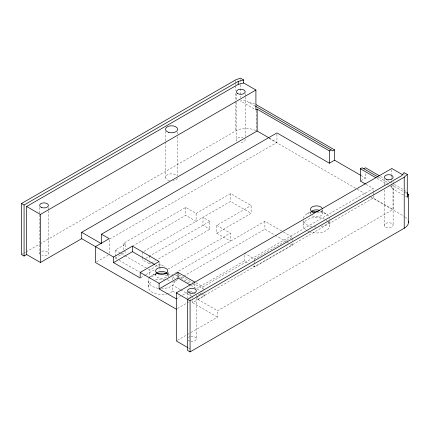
<?xml version="1.0" encoding="UTF-8"?>
<svg xmlns="http://www.w3.org/2000/svg" width="430" height="430" viewBox="0 0 430 430"><rect width="100%" height="100%" fill="white"/><g stroke="black" fill="none" stroke-linecap="round" stroke-linejoin="round"><path stroke-width="0.32" stroke-dasharray="2.15 1.61" d="M180.197 289.578L172.645 285.219L172.645 291.175L171.151 292.298A13.378 7.724 0 0 1 168.377 293.529M21.5 254.56L23.241 253.555M23.822 253.222L25.564 252.216M26.144 251.883L39.49 244.175M40.071 243.837L235.656 130.919A14.593 8.428 0 0 1 255.743 130.618M109.618 239.042L276.936 142.443L276.936 132.908M123.845 249.76L123.845 243.143L185.771 207.389L196.091 213.447L196.091 221.294L185.771 215.333L133.106 245.74M116.965 259.032L115.245 258.038L115.245 250.093L125.565 244.132L125.565 248.771M96.61 261.843L108.081 255.221M115.245 258.038L125.565 252.077L124.42 251.416M196.091 213.447L230.496 193.586L251.136 205.502L251.136 213.35L216.731 233.21L216.731 225.368L251.136 205.502M143.926 251.41L230.496 201.433L251.136 213.35M145.662 258.355L209.851 221.294L209.851 229.238L157.751 259.317M142.765 257.376L142.765 260.021L149.651 263.998L150.806 263.327M151.387 262.993L155.44 260.655M148.5 269.293L149.651 269.954L159.971 263.998L165.131 266.976M140.76 277.667L145.351 275.017M145.921 274.689L154.52 269.723M152.231 275.415L155.671 273.432M156.531 273.926L149.651 277.898L149.651 269.954M216.731 233.21L230.496 241.155L230.496 233.21L168.571 268.96L167.421 268.298M171.463 275.238L174.935 273.233M175.451 272.932L264.896 221.294L282.096 231.222M172.645 282.499L177.864 279.484M180.186 278.145L183.089 276.469M183.669 276.135L264.896 229.238L274.641 234.866M360.937 180.74L365.521 178.095L365.521 172.93M307.036 213.844L310.481 211.856M192.651 284.853L194.371 283.859L204.691 289.815L204.691 291.142M176.311 298.855L180.326 296.539M182.616 295.211L187.206 292.567M187.776 292.233L190.071 290.911L192.833 292.507M196.693 288.476L244.256 261.015L249.416 263.998M196.01 282.816L202.971 286.837L373.262 188.523L373.262 192.334M244.256 253.071L254.576 259.032L292.416 237.183L282.671 231.555M198.386 295.044L200.681 293.722M177.456 308.52L186.631 303.225M187.206 302.892L188.926 301.898M197.811 296.039L197.811 299.35L373.262 198.053L393.047 209.475L393.047 187.625L389.032 185.308M192.651 300.742L192.651 302.725L204.691 295.775L204.691 293.787M252.856 265.982L254.576 266.976L292.416 245.127L292.416 243.143M391.8 185.696L391.8 188.345L393.047 187.625M197.811 299.35L217.591 310.772L393.047 209.475M177.472 340.291L190.264 332.906M190.845 332.567L217.591 317.125L217.591 310.772M248.975 102.464L253.27 103.361L255.087 104.168M158.224 288.342C154.606 287.67 150.661 286.278 148.764 282.875A13.378 7.724 0 0 1 149.694 277.458M216.731 225.368L230.496 233.21M380.539 176.434L384.006 178.434M387.473 180.439L389.784 181.772M390.359 182.105L392.096 183.105M394.407 184.438L403.646 189.775M255.339 106.135L245.234 100.303L240.434 100.959L255.909 109.892M378.76 177.397L387.559 182.471M391.031 184.481L403.77 191.834M404.076 192.011L406.377 193.339M376.992 178.359L386.161 183.653M386.737 183.986L388.457 184.981M391.8 188.345L404.979 195.956M405.554 196.284L407.274 197.279M360.937 175.445L365.521 178.095M365.973 184.309L373.262 188.523M269.373 138.073L276.936 142.443M269.056 138.288L356.658 188.861M357.233 189.2L366.516 194.559M368.838 195.897L370.579 196.902M371.16 197.236L404.227 216.328M325.962 213.844L320.801 210.867A6.079 3.51 0 0 1 320.801 215.833A6.079 3.51 0 0 1 312.202 215.833M275.216 235.194L286.111 241.488M286.686 241.816L288.406 242.81M290.696 244.132L292.416 245.127M209.851 221.294L202.971 217.322L202.971 225.266L209.851 229.238M123.845 243.143L125.565 244.132M178.891 274.921L192.651 282.865M175.451 274.921L177.171 275.915M177.746 276.243L190.931 283.859M155.633 265.068L159.111 267.073L159.111 262.133M190.791 285.364L200.074 290.723M200.654 291.056L202.971 292.4M167.711 273.432L171.151 275.415M200.106 293.126L201.826 294.12M202.401 294.453L204.691 295.775M165.131 274.921L168.571 276.904L168.571 272.271M193.387 292.825L195.048 293.781M115.245 250.093L119.836 252.743M120.405 253.071L124.42 255.388M124.996 255.721L146.211 267.971M180.777 289.911L192.135 296.469M119.26 260.354L139.325 271.943M172.645 291.175L175.548 292.851M192.651 302.725L217.591 317.125M188.351 347.913L190.071 348.907M404.227 190.108L406.543 191.855M404.023 173.156L404.023 175.542M393.122 181.874L393.122 183.873M393.122 184.54L393.122 225.266M391.8 169.807L391.8 174.44M391.8 175.101L391.8 177.751M391.8 178.412L391.8 180.401M384.366 179.202L384.366 185.878M384.366 189.883L384.366 225.266M373.262 192.968L373.262 195.51M373.262 196.15L373.262 198.053M329.88 221.294L329.88 225.266M322.581 209.378L322.581 213.35M310.417 212.022L310.417 213.35M303.118 220.633L303.118 225.266M292.416 238.505L292.416 240.494M264.896 221.294L264.896 229.238M256.296 110.601L256.296 130.919M254.576 259.032L254.576 261.015M254.576 261.676L254.576 266.976M245.191 93.794L245.191 96.465M245.191 97.132L245.191 136.52M244.256 255.06L244.256 261.015M240.434 79.459L240.434 84.162M240.434 84.834L240.434 97.599M236.435 93.794L236.435 99.803M236.435 102.474L236.435 139.857M235.656 80.544L235.656 81.888M235.656 82.56L235.656 85.247M235.656 85.919L235.656 90.622M235.656 93.31L235.656 100.695M235.656 101.367L235.656 130.919M230.496 193.586L230.496 201.433M202.971 286.837L202.971 289.309M196.343 294.813L196.343 297.485M196.343 298.151L196.343 338.878A4.381 2.526 0 0 1 190.829 341.318M194.371 283.859L194.371 287.831M192.651 296.77L192.651 298.092M190.071 290.911L190.071 293.405M190.071 294.029L190.071 296.603M190.071 297.264L190.071 299.253M187.582 292.814L187.582 298.151M185.771 207.389L185.771 215.333M177.66 131.951L177.66 133.956M177.66 136.627L177.66 176.015M172.645 279.849L172.645 276.538L173.274 277.017A13.378 7.724 0 0 1 174.612 278.882M167.77 272.932L167.77 274.921M165.496 131.284L165.496 141.298M165.496 141.964L165.496 177.348M159.971 263.998L159.971 266.643M159.971 267.304L159.971 270.615M155.606 272.932L155.606 274.921M149.651 256.049L149.651 260.021M149.651 262.671L149.651 263.998M148.312 280.876L148.312 286.837M142.765 252.077L142.765 256.715M109.225 239.994L109.225 253.899M48.413 207.405L48.413 210.076M48.413 210.743L48.413 253.469A4.381 2.526 0 0 1 41.844 255.656M39.657 207.405L39.657 214.081M39.657 214.747L39.657 253.469M322.371 210.286A6.079 3.51 0 0 1 316.502 212.888M405.248 216.983A14.593 8.428 0 0 1 408 220.106M328.085 221.402A13.378 7.724 0 0 1 326.203 230.582A13.378 7.724 0 0 1 310.422 232.146M309.81 231.953A13.378 7.724 0 0 1 307.541 231.007M307.036 230.727A13.378 7.724 0 0 1 307.676 219.456A13.378 7.724 0 0 1 327.112 220.563M329.17 221.789A13.378 7.724 0 0 1 319.963 226.766M315.921 227.024A13.378 7.724 0 0 1 314.174 226.911M311.707 226.519A13.378 7.724 0 0 1 303.575 221.305M303.236 218.3A13.378 7.724 0 0 1 311.057 212.248M319.963 211.845A13.378 7.724 0 0 1 329.423 217.306M329.762 218.3A13.378 7.724 0 0 1 329.88 219.305M310.627 214.258A6.079 3.51 0 0 1 310.627 212.441M177.456 178.256A6.079 3.51 0 0 1 173.156 180.74M169.501 180.648A6.079 3.51 0 0 1 166.921 175.091A6.079 3.51 0 0 1 176.848 175.59M167.764 293.717A13.378 7.724 0 0 1 158.224 294.297C154.606 293.625 150.661 292.239 148.764 288.836A13.378 7.724 0 0 1 152.231 281.376M155.612 279.957A13.378 7.724 0 0 1 164.588 279.296M167.13 279.779A13.378 7.724 0 0 1 170.645 281.096M175.069 280.876A13.378 7.724 0 0 1 173.274 284.741L171.151 286.342A13.378 7.724 0 0 1 161.691 288.605M150.102 277.017A13.378 7.724 0 0 1 156.246 273.824M167.13 273.824A13.378 7.724 0 0 1 170.645 275.141M167.566 274.012A6.079 3.51 0 0 1 161.691 278.43A6.079 3.51 0 0 1 155.816 274.012M245.046 139.207A4.381 2.526 0 0 1 239.682 142.303M237.021 141.121A4.381 2.526 0 0 1 237.72 138.073A4.381 2.526 0 0 1 243.004 137.67M41.844 251.281A4.381 2.526 0 0 1 48.413 253.469M39.802 254.125A4.381 2.526 0 0 1 39.802 252.813M190.829 336.432A4.381 2.526 0 0 1 196.343 338.878M189.775 341.065A4.381 2.526 0 0 1 188.173 340.141M188.173 337.609A4.381 2.526 0 0 1 189.775 336.685M385.645 227.051A4.381 2.526 0 0 0 392.972 225.922A4.381 2.526 0 0 0 387.613 222.821A4.381 2.526 0 0 0 385.645 227.051"/><path stroke-width="0.64" d="M408.376 221.187A14.593 8.428 0 0 1 404.227 228.244L190.071 351.885L187.491 350.396L187.491 299.35L401.647 175.709L404.023 172.559L407.274 174.435L404.227 177.198L190.071 300.839L176.311 292.894L176.311 340.963L187.776 347.58M113.525 257.043L113.525 262.606L140.185 278L140.185 272.437L159.111 261.515L132.445 246.121L113.525 257.043L81.705 238.672L40.42 262.504L26.66 254.56L24.08 256.049L21.5 254.56L21.5 203.514L235.656 79.872L240.434 78.115L243.686 79.991L243.686 82.969L255.909 90.026L255.909 109.892L257.156 109.172L329.401 150.882L331.121 149.887M21.5 203.514L24.08 205.008L238.236 81.367L243.686 79.991M26.66 254.56L26.66 206.497L238.236 84.344L243.686 82.969M26.66 206.497L40.42 214.441L255.909 90.026M81.705 238.672L81.705 232.318L257.156 131.021L268.793 137.74M81.705 232.318L101.485 243.735L101.485 234.205L276.936 132.908L329.401 163.196L334.562 160.218L360.362 175.112M113.525 262.606L132.445 251.679L154.472 264.396M334.562 160.218L334.562 149.887L332.841 150.882L255.683 106.334M140.185 272.437L159.111 283.359L178.031 272.437L194.849 282.15M365.409 183.986L360.362 181.073L360.362 168.759L362.082 167.764L378.185 177.063M363.801 168.759L365.521 167.764L379.384 175.768M159.111 283.359L159.111 288.922L178.031 278L190.21 285.031M176.311 292.894L391.8 168.485L402.91 174.897M256.296 104.705L334.562 149.887M408.5 222.288L408.5 194.564L407.274 197.279L407.274 174.435M406.952 193.672L408.5 194.564M360.362 168.759L375.841 177.697M101.485 234.205L109.225 238.672L95.465 246.616L95.465 262.504L176.311 309.181M159.111 288.922L176.311 298.855M406.909 192.361L408.108 194.333M404.227 177.198L404.227 228.244M329.401 150.882L329.401 163.196M257.156 109.172L257.156 131.021M238.236 81.367L238.236 84.344M190.071 300.839L190.071 351.885M178.031 272.437L178.031 278M132.445 246.121L132.445 251.679M40.42 214.441L40.42 262.504M24.08 205.008L24.08 256.049M314.927 212.769A6.079 3.51 0 0 1 312.202 206.894A6.079 3.51 0 0 1 322.371 208.464M311.707 212.092A13.378 7.724 0 0 1 318.243 211.646M311.234 211.592A6.079 3.51 0 0 1 319.538 210.308M156.896 273.668A13.378 7.724 0 0 1 166.48 273.668M156.423 273.163A6.079 3.51 0 0 1 166.958 273.163M158.649 273.991A6.079 3.51 0 0 0 167.77 270.948A6.079 3.51 0 0 0 158.649 267.906A6.079 3.51 0 0 0 158.649 273.991M168.538 132.322A6.079 3.51 0 0 0 177.66 129.28A6.079 3.51 0 0 0 168.538 126.243A6.079 3.51 0 0 0 168.538 132.322M237.72 93.579A4.381 2.526 0 0 0 245.046 92.445A4.381 2.526 0 0 0 239.682 89.349A4.381 2.526 0 0 0 237.72 93.579M386.554 179.385A4.381 2.526 0 0 0 393.122 177.198A4.381 2.526 0 0 0 386.554 175.01A4.381 2.526 0 0 0 386.554 179.385M41.844 207.593A4.381 2.526 0 0 0 48.413 205.4A4.381 2.526 0 0 0 41.844 203.213A4.381 2.526 0 0 0 41.844 207.593M189.775 292.997A4.381 2.526 0 0 0 196.343 290.809A4.381 2.526 0 0 0 189.775 288.621A4.381 2.526 0 0 0 189.775 292.997"/></g></svg>
